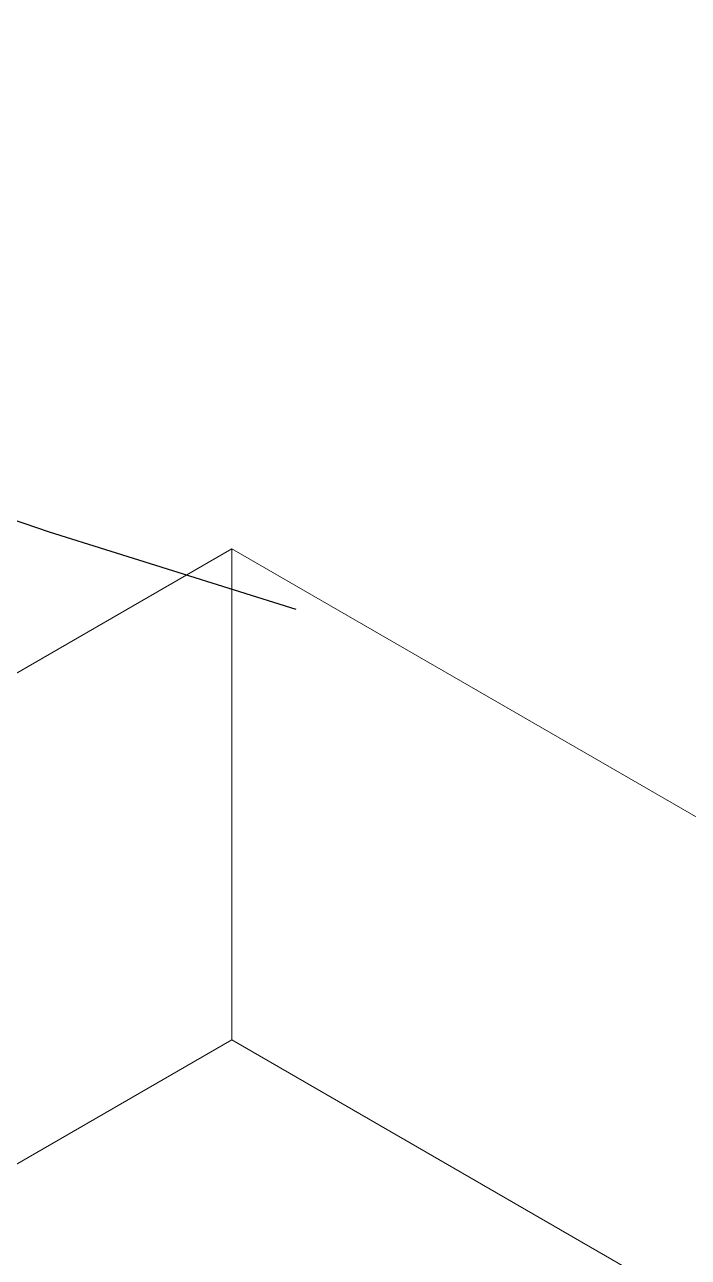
# Model space of a CAD drawing. Header units: millimetres. Extents: x 39 to 459, y 26 to 647.
# Drawn here: x 90.32 to 94.73, y 103.1 to 111.3 of the extents above; entities that cross this region are included whole.
import ezdxf

# ---------------------------------------------------------------- set-up
doc = ezdxf.new("R2010")
doc.units = ezdxf.units.MM
doc.linetypes.add('DASH2', pattern=[19.05, 12.7, -6.35])
doc.layers.add('ANTET', color=7, linetype='Continuous')

msp = doc.modelspace()

# ---------------------------------------------------------------- linework, layer by layer
at = {"color": 7, "linetype": 'Continuous', "lineweight": 15}
for p, q in [((91.6952, 107.8091), (88.3701, 105.8901)), ((91.6952, 104.5425), (91.6952, 107.8091)), ((91.6952, 107.8091), (127.0505, 87.4039)), ((46.4404, 78.4239), (91.6952, 104.5425)), ((91.6952, 104.5425), (127.0505, 84.1374))]:
    msp.add_line(p, q, dxfattribs=at)
at = {"layer": 'ANTET', "color": 0, "linetype": 'DASH2', "ltscale": 0.5}
msp.add_arc((117.7462, 191.1247), 87.5553, 236.358877, 281.324363, dxfattribs=at)

doc.saveas('drawing.dxf')
